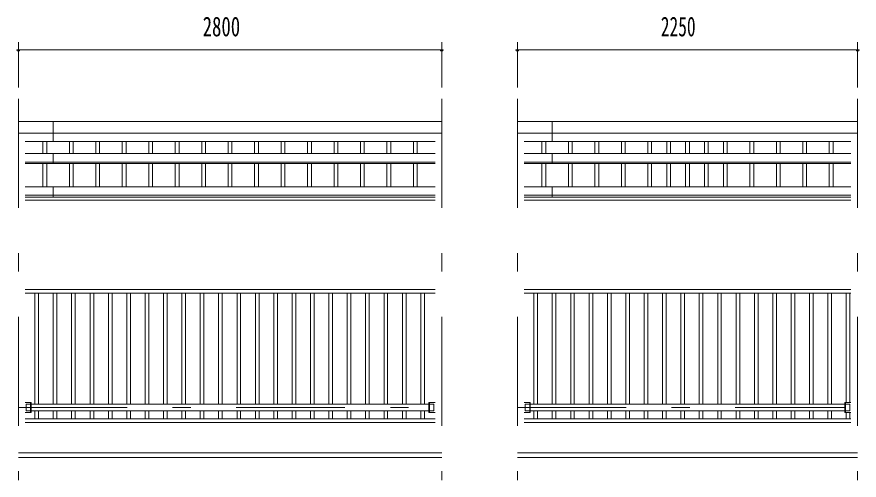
# Model space of a CAD drawing. Units: millimetres, scale not verified. Extents: x -26656 to 26658, y -10500 to 10500.
# Drawn here: x -15178 to -9608, y 1645 to 4707 of the extents above; entities that cross this region are included whole.
import ezdxf
from ezdxf.enums import TextEntityAlignment as Align

# ---------------------------------------------------------------- set-up
doc = ezdxf.new("R2010")
doc.units = ezdxf.units.MM
doc.header["$LTSCALE"] = 60
doc.linetypes.add('USER3', pattern=[24, 12, -5, 2, -5])
for name, color, linetype, lineweight in [('0-2_1-05BOLD', 7, 'Continuous', 18), ('0-3_1-25CENTER', 3, 'USER3', 18), ('0-4_1-45THIN', 4, 'Continuous', 18), ('0-5_1-55DIM', 3, 'Continuous', 18)]:
    doc.layers.add(name, color=color, linetype=linetype, lineweight=lineweight)
doc.styles.add('ＭＳ ゴシック', font='')
doc.styles.get('ＭＳ ゴシック').set_extended_font_data('MS Gothic')

msp = doc.modelspace()

# ---------------------------------------------------------------- linework, layer by layer
at = {"layer": '0-2_1-05BOLD'}
for p, q in [((-12368.48, 4014.67), (-15168.48, 4014.67)), ((-14938.48, 4014.67), (-14938.48, 3882.27)), ((-9618.48, 4014.67), (-11868.48, 4014.67)), ((-11638.48, 4014.67), (-11638.48, 3882.27)), ((-15168.48, 3937.52), (-12368.48, 3937.52)), ((-11868.48, 3937.52), (-9618.48, 3937.52)), ((-12413.03, 3882.27), (-15123.93, 3882.27)), ((-9663.03, 3882.27), (-11823.93, 3882.27)), ((-15123.93, 3802.96), (-12413.03, 3802.96)), ((-14938.48, 3802.96), (-14938.48, 3737.03)), ((-11823.93, 3802.96), (-9663.03, 3802.96)), ((-11638.48, 3802.96), (-11638.48, 3737.03)), ((-15123.93, 3745.26), (-12413.03, 3745.26)), ((-15123.93, 3737.03), (-12413.03, 3737.03)), ((-11823.93, 3745.26), (-9663.03, 3745.26)), ((-11823.93, 3737.03), (-9663.03, 3737.03)), ((-12413.03, 3582.44), (-15123.93, 3582.44)), ((-14938.48, 3582.44), (-14938.48, 3515.47)), ((-9663.03, 3582.44), (-11823.93, 3582.44)), ((-11638.48, 3582.44), (-11638.48, 3515.47)), ((-12413.03, 3527.34), (-15123.93, 3527.34)), ((-12413.03, 3515.47), (-15123.93, 3515.47)), ((-9663.03, 3527.34), (-11823.93, 3527.34)), ((-9663.03, 3515.47), (-11823.93, 3515.47)), ((-12413.03, 3494.67), (-15123.93, 3494.67)), ((-9663.03, 3494.67), (-11823.93, 3494.67)), ((-12413.03, 2904.67), (-15123.93, 2904.67)), ((-9663.03, 2904.67), (-11823.93, 2904.67)), ((-12413.03, 2879.67), (-15123.93, 2879.67)), ((-9663.03, 2879.67), (-11823.93, 2879.67)), ((-15083.93, 2157.67), (-15123.93, 2157.67)), ((-15087.13, 2157.67), (-15087.13, 2091.67)), ((-15083.93, 2157.67), (-15083.93, 2091.67)), ((-15083.93, 2146.02), (-12453.03, 2146.02)), ((-12453.03, 2157.67), (-12413.03, 2157.67)), ((-12449.83, 2157.67), (-12449.83, 2091.67)), ((-12449.83, 2146.02), (-12420.98, 2146.02)), ((-12420.98, 2146.02), (-12420.98, 2103.32)), ((-11783.93, 2157.67), (-11823.93, 2157.67)), ((-11815.99, 2146.02), (-11815.99, 2103.32)), ((-11787.14, 2146.02), (-11815.99, 2146.02)), ((-11787.14, 2157.67), (-11787.14, 2091.67)), ((-11783.93, 2157.67), (-11783.93, 2091.67)), ((-11783.93, 2146.02), (-9703.03, 2146.02)), ((-9703.03, 2157.67), (-9663.03, 2157.67)), ((-9699.83, 2157.67), (-9699.83, 2091.67)), ((-15083.93, 2091.67), (-15123.93, 2091.67)), ((-15087.13, 2103.32), (-15115.98, 2103.32)), ((-15083.93, 2103.32), (-12453.03, 2103.32)), ((-12449.83, 2103.32), (-12420.98, 2103.32)), ((-11783.93, 2091.67), (-11823.93, 2091.67)), ((-11787.14, 2103.32), (-11815.99, 2103.32)), ((-11783.93, 2103.32), (-9703.03, 2103.32)), ((-9699.83, 2103.32), (-9670.98, 2103.32)), ((-12413.03, 2049.67), (-15123.93, 2049.67)), ((-12413.03, 2024.67), (-15123.93, 2024.67)), ((-9663.03, 2049.67), (-11823.93, 2049.67)), ((-9663.03, 2024.67), (-11823.93, 2024.67)), ((-12368.48, 1824.67), (-15168.48, 1824.67)), ((-12368.48, 1794.67), (-15168.48, 1794.67)), ((-9618.48, 1824.67), (-11868.48, 1824.67)), ((-9618.48, 1794.67), (-11868.48, 1794.67))]:
    msp.add_line(p, q, dxfattribs=at)
for points in [[(-15087.13, 2146.02), (-15115.98, 2146.02), (-15115.98, 2103.32)], [(-12453.03, 2157.67), (-12453.03, 2091.67), (-12413.03, 2091.67)], [(-9703.03, 2157.67), (-9703.03, 2091.67), (-9663.03, 2091.67)], [(-9699.83, 2146.02), (-9670.98, 2146.02), (-9670.98, 2103.32)]]:
    msp.add_lwpolyline(points, dxfattribs=at)
at = {"layer": '0-3_1-25CENTER'}
for p, q in [((-15168.48, 4164.67), (-15168.48, 1644.67)), ((-12368.48, 4164.67), (-12368.48, 1644.67)), ((-11868.48, 4164.67), (-11868.48, 1644.67)), ((-9618.48, 4164.67), (-9618.48, 1644.67)), ((-15168.48, 2124.67), (-12368.48, 2124.67)), ((-11868.48, 2124.67), (-9618.48, 2124.67))]:
    msp.add_line(p, q, dxfattribs=at)
at = {"layer": '0-4_1-45THIN'}
for p, q in [((-15005.98, 3882.27), (-15005.98, 3802.96)), ((-14980.98, 3882.27), (-14980.98, 3802.96)), ((-14830.98, 3882.27), (-14830.98, 3802.96)), ((-14805.98, 3882.27), (-14805.98, 3802.96)), ((-14655.98, 3882.27), (-14655.98, 3802.96)), ((-14630.98, 3882.27), (-14630.98, 3802.96)), ((-14480.98, 3882.27), (-14480.98, 3802.96)), ((-14455.98, 3882.27), (-14455.98, 3802.96)), ((-14305.98, 3882.27), (-14305.98, 3802.96)), ((-14280.98, 3882.27), (-14280.98, 3802.96)), ((-14130.98, 3882.27), (-14130.98, 3802.96)), ((-14105.98, 3882.27), (-14105.98, 3802.96)), ((-13955.98, 3882.27), (-13955.98, 3802.96)), ((-13930.98, 3882.27), (-13930.98, 3802.96)), ((-13780.98, 3882.27), (-13780.98, 3802.96)), ((-13755.98, 3882.27), (-13755.98, 3802.96)), ((-13605.98, 3882.27), (-13605.98, 3802.96)), ((-13580.98, 3882.27), (-13580.98, 3802.96)), ((-13430.98, 3882.27), (-13430.98, 3802.96)), ((-13405.98, 3882.27), (-13405.98, 3802.96)), ((-13255.98, 3882.27), (-13255.98, 3802.96)), ((-13230.98, 3882.27), (-13230.98, 3802.96)), ((-13080.98, 3882.27), (-13080.98, 3802.96)), ((-13055.98, 3882.27), (-13055.98, 3802.96)), ((-12905.98, 3882.27), (-12905.98, 3802.96)), ((-12880.98, 3882.27), (-12880.98, 3802.96)), ((-12730.98, 3882.27), (-12730.98, 3802.96)), ((-12705.98, 3882.27), (-12705.98, 3802.96)), ((-12555.98, 3882.27), (-12555.98, 3802.96)), ((-12530.98, 3882.27), (-12530.98, 3802.96)), ((-11705.98, 3882.27), (-11705.98, 3802.96)), ((-11680.98, 3882.27), (-11680.98, 3802.96)), ((-11530.98, 3882.27), (-11530.98, 3802.96)), ((-11505.98, 3882.27), (-11505.98, 3802.96)), ((-11355.98, 3882.27), (-11355.98, 3802.96)), ((-11330.98, 3882.27), (-11330.98, 3802.96)), ((-11180.98, 3882.27), (-11180.98, 3802.96)), ((-11155.98, 3882.27), (-11155.98, 3802.96)), ((-11005.98, 3882.27), (-11005.98, 3802.96)), ((-10980.98, 3882.27), (-10980.98, 3802.96)), ((-10880.98, 3882.27), (-10880.98, 3802.96)), ((-10855.98, 3882.27), (-10855.98, 3802.96)), ((-10755.98, 3882.27), (-10755.98, 3802.96)), ((-10730.98, 3882.27), (-10730.98, 3802.96)), ((-10630.98, 3882.27), (-10630.98, 3802.96)), ((-10605.98, 3882.27), (-10605.98, 3802.96)), ((-10505.98, 3882.27), (-10505.98, 3802.96)), ((-10480.98, 3882.27), (-10480.98, 3802.96)), ((-10330.98, 3882.27), (-10330.98, 3802.96)), ((-10305.98, 3882.27), (-10305.98, 3802.96)), ((-10155.98, 3882.27), (-10155.98, 3802.96)), ((-10130.98, 3882.27), (-10130.98, 3802.96)), ((-9980.98, 3882.27), (-9980.98, 3802.96)), ((-9955.98, 3882.27), (-9955.98, 3802.96)), ((-9805.98, 3882.27), (-9805.98, 3802.96)), ((-9780.98, 3882.27), (-9780.98, 3802.96)), ((-15005.98, 3737.03), (-15005.98, 3582.44)), ((-14980.98, 3737.03), (-14980.98, 3582.44)), ((-14830.98, 3737.03), (-14830.98, 3582.44)), ((-14805.98, 3737.03), (-14805.98, 3582.44)), ((-14655.98, 3737.03), (-14655.98, 3582.44)), ((-14630.98, 3737.03), (-14630.98, 3582.44)), ((-14480.98, 3737.03), (-14480.98, 3582.44)), ((-14455.98, 3737.03), (-14455.98, 3582.44)), ((-14305.98, 3737.03), (-14305.98, 3582.44)), ((-14280.98, 3737.03), (-14280.98, 3582.44)), ((-14130.98, 3737.03), (-14130.98, 3582.44)), ((-14105.98, 3737.03), (-14105.98, 3582.44)), ((-13955.98, 3737.03), (-13955.98, 3582.44)), ((-13930.98, 3737.03), (-13930.98, 3582.44)), ((-13780.98, 3737.03), (-13780.98, 3582.44)), ((-13755.98, 3737.03), (-13755.98, 3582.44)), ((-13605.98, 3737.03), (-13605.98, 3582.44)), ((-13580.98, 3737.03), (-13580.98, 3582.44)), ((-13430.98, 3737.03), (-13430.98, 3582.44)), ((-13405.98, 3737.03), (-13405.98, 3582.44)), ((-13255.98, 3737.03), (-13255.98, 3582.44)), ((-13230.98, 3737.03), (-13230.98, 3582.44)), ((-13080.98, 3737.03), (-13080.98, 3582.44)), ((-13055.98, 3737.03), (-13055.98, 3582.44)), ((-12905.98, 3737.03), (-12905.98, 3582.44)), ((-12880.98, 3737.03), (-12880.98, 3582.44)), ((-12730.98, 3737.03), (-12730.98, 3582.44)), ((-12705.98, 3737.03), (-12705.98, 3582.44)), ((-12555.98, 3737.03), (-12555.98, 3582.44)), ((-12530.98, 3737.03), (-12530.98, 3582.44)), ((-11705.98, 3737.03), (-11705.98, 3582.44)), ((-11680.98, 3737.03), (-11680.98, 3582.44)), ((-11530.98, 3737.03), (-11530.98, 3582.44)), ((-11505.98, 3737.03), (-11505.98, 3582.44)), ((-11355.98, 3737.03), (-11355.98, 3582.44)), ((-11330.98, 3737.03), (-11330.98, 3582.44)), ((-11180.98, 3737.03), (-11180.98, 3582.44)), ((-11155.98, 3737.03), (-11155.98, 3582.44)), ((-11005.98, 3737.03), (-11005.98, 3582.44)), ((-10980.98, 3737.03), (-10980.98, 3582.44)), ((-10880.98, 3737.03), (-10880.98, 3582.44)), ((-10855.98, 3737.03), (-10855.98, 3582.44)), ((-10755.98, 3737.03), (-10755.98, 3582.44)), ((-10730.98, 3737.03), (-10730.98, 3582.44)), ((-10630.98, 3737.03), (-10630.98, 3582.44)), ((-10605.98, 3737.03), (-10605.98, 3582.44)), ((-10505.98, 3737.03), (-10505.98, 3582.44)), ((-10480.98, 3737.03), (-10480.98, 3582.44)), ((-10330.98, 3737.03), (-10330.98, 3582.44)), ((-10305.98, 3737.03), (-10305.98, 3582.44)), ((-10155.98, 3737.03), (-10155.98, 3582.44)), ((-10130.98, 3737.03), (-10130.98, 3582.44)), ((-9980.98, 3737.03), (-9980.98, 3582.44)), ((-9955.98, 3737.03), (-9955.98, 3582.44)), ((-9805.98, 3737.03), (-9805.98, 3582.44)), ((-9780.98, 3737.03), (-9780.98, 3582.44)), ((-15058.98, 2879.67), (-15058.98, 2146.02)), ((-15034.98, 2879.67), (-15034.98, 2146.02)), ((-14937.48, 2879.67), (-14937.48, 2146.02)), ((-14913.48, 2879.67), (-14913.48, 2146.02)), ((-14815.98, 2879.67), (-14815.98, 2146.02)), ((-14791.98, 2879.67), (-14791.98, 2146.02)), ((-14694.48, 2879.67), (-14694.48, 2146.02)), ((-14670.48, 2879.67), (-14670.48, 2146.02)), ((-14572.98, 2879.67), (-14572.98, 2146.02)), ((-14548.98, 2879.67), (-14548.98, 2146.02)), ((-14451.48, 2879.67), (-14451.48, 2146.02)), ((-14427.48, 2879.67), (-14427.48, 2146.02)), ((-14329.98, 2879.67), (-14329.98, 2146.02)), ((-14305.98, 2879.67), (-14305.98, 2146.02)), ((-14208.48, 2879.67), (-14208.48, 2146.02)), ((-14184.48, 2879.67), (-14184.48, 2146.02)), ((-14086.98, 2879.67), (-14086.98, 2146.02)), ((-14062.98, 2879.67), (-14062.98, 2146.02)), ((-13965.48, 2879.67), (-13965.48, 2146.02)), ((-13941.48, 2879.67), (-13941.48, 2146.02)), ((-13843.98, 2879.67), (-13843.98, 2146.02)), ((-13819.98, 2879.67), (-13819.98, 2146.02)), ((-13722.48, 2879.67), (-13722.48, 2146.02)), ((-13698.48, 2879.67), (-13698.48, 2146.02)), ((-13600.98, 2879.67), (-13600.98, 2146.02)), ((-13576.98, 2879.67), (-13576.98, 2146.02)), ((-13479.48, 2879.67), (-13479.48, 2146.02)), ((-13455.48, 2879.67), (-13455.48, 2146.02)), ((-13357.98, 2879.67), (-13357.98, 2146.02)), ((-13333.98, 2879.67), (-13333.98, 2146.02)), ((-13236.48, 2879.67), (-13236.48, 2146.02)), ((-13212.48, 2879.67), (-13212.48, 2146.02)), ((-13114.98, 2879.67), (-13114.98, 2146.02)), ((-13090.98, 2879.67), (-13090.98, 2146.02)), ((-12993.48, 2879.67), (-12993.48, 2146.02)), ((-12969.48, 2879.67), (-12969.48, 2146.02)), ((-12871.98, 2879.67), (-12871.98, 2146.02)), ((-12847.98, 2879.67), (-12847.98, 2146.02)), ((-12750.48, 2879.67), (-12750.48, 2146.02)), ((-12726.48, 2879.67), (-12726.48, 2146.02)), ((-12628.98, 2879.67), (-12628.98, 2146.02)), ((-12604.98, 2879.67), (-12604.98, 2146.02)), ((-12507.48, 2879.67), (-12507.48, 2146.02)), ((-12483.48, 2879.67), (-12483.48, 2146.02)), ((-11758.99, 2879.67), (-11758.99, 2146.02)), ((-11734.98, 2879.67), (-11734.98, 2146.02)), ((-11637.48, 2879.67), (-11637.48, 2146.02)), ((-11613.48, 2879.67), (-11613.48, 2146.02)), ((-11515.98, 2879.67), (-11515.98, 2146.02)), ((-11491.99, 2879.67), (-11491.99, 2146.02)), ((-11394.48, 2879.67), (-11394.48, 2146.02)), ((-11370.48, 2879.67), (-11370.48, 2146.02)), ((-11272.98, 2879.67), (-11272.98, 2146.02)), ((-11248.98, 2879.67), (-11248.98, 2146.02)), ((-11151.48, 2879.67), (-11151.48, 2146.02)), ((-11127.48, 2879.67), (-11127.48, 2146.02)), ((-11029.98, 2879.67), (-11029.98, 2146.02)), ((-11005.99, 2879.67), (-11005.99, 2146.02)), ((-10908.48, 2879.67), (-10908.48, 2146.02)), ((-10884.48, 2879.67), (-10884.48, 2146.02)), ((-10786.99, 2879.67), (-10786.99, 2146.02)), ((-10762.98, 2879.67), (-10762.98, 2146.02)), ((-10665.48, 2879.67), (-10665.48, 2146.02)), ((-10641.48, 2879.67), (-10641.48, 2146.02)), ((-10543.98, 2879.67), (-10543.98, 2146.02)), ((-10519.99, 2879.67), (-10519.99, 2146.02)), ((-10422.48, 2879.67), (-10422.48, 2146.02)), ((-10398.48, 2879.67), (-10398.48, 2146.02)), ((-10300.98, 2879.67), (-10300.98, 2146.02)), ((-10276.98, 2879.67), (-10276.98, 2146.02)), ((-10179.48, 2879.67), (-10179.48, 2146.02)), ((-10155.48, 2879.67), (-10155.48, 2146.02)), ((-10057.98, 2879.67), (-10057.98, 2146.02)), ((-10033.98, 2879.67), (-10033.98, 2146.02)), ((-9936.48, 2879.67), (-9936.48, 2146.02)), ((-9912.48, 2879.67), (-9912.48, 2146.02)), ((-9814.98, 2879.67), (-9814.98, 2146.02)), ((-9790.98, 2879.67), (-9790.98, 2146.02)), ((-9693.48, 2879.67), (-9693.48, 2157.67)), ((-9669.48, 2879.67), (-9669.48, 2157.67)), ((-15058.98, 2103.32), (-15058.98, 2049.67)), ((-15034.98, 2103.32), (-15034.98, 2049.67)), ((-14937.48, 2103.32), (-14937.48, 2049.67)), ((-14913.48, 2103.32), (-14913.48, 2049.67)), ((-14815.98, 2103.32), (-14815.98, 2049.67)), ((-14791.98, 2103.32), (-14791.98, 2049.67)), ((-14694.48, 2103.32), (-14694.48, 2049.67)), ((-14670.48, 2103.32), (-14670.48, 2049.67)), ((-14572.98, 2103.32), (-14572.98, 2049.67)), ((-14548.98, 2103.32), (-14548.98, 2049.67)), ((-14451.48, 2103.32), (-14451.48, 2049.67)), ((-14427.48, 2103.32), (-14427.48, 2049.67)), ((-14329.98, 2103.32), (-14329.98, 2049.67)), ((-14305.98, 2103.32), (-14305.98, 2049.67)), ((-14208.48, 2103.32), (-14208.48, 2049.67)), ((-14184.48, 2103.32), (-14184.48, 2049.67)), ((-14086.98, 2103.32), (-14086.98, 2049.67)), ((-14062.98, 2103.32), (-14062.98, 2049.67)), ((-13965.48, 2103.32), (-13965.48, 2049.67)), ((-13941.48, 2103.32), (-13941.48, 2049.67)), ((-13843.98, 2103.32), (-13843.98, 2049.67)), ((-13819.98, 2103.32), (-13819.98, 2049.67)), ((-13722.48, 2103.32), (-13722.48, 2049.67)), ((-13698.48, 2103.32), (-13698.48, 2049.67)), ((-13600.98, 2103.32), (-13600.98, 2049.67)), ((-13576.98, 2103.32), (-13576.98, 2049.67)), ((-13479.48, 2103.32), (-13479.48, 2049.67)), ((-13455.48, 2103.32), (-13455.48, 2049.67)), ((-13357.98, 2103.32), (-13357.98, 2049.67)), ((-13333.98, 2103.32), (-13333.98, 2049.67)), ((-13236.48, 2103.32), (-13236.48, 2049.67)), ((-13212.48, 2103.32), (-13212.48, 2049.67)), ((-13114.98, 2103.32), (-13114.98, 2049.67)), ((-13090.98, 2103.32), (-13090.98, 2049.67)), ((-12993.48, 2103.32), (-12993.48, 2049.67)), ((-12969.48, 2103.32), (-12969.48, 2049.67)), ((-12871.98, 2103.32), (-12871.98, 2049.67)), ((-12847.98, 2103.32), (-12847.98, 2049.67)), ((-12750.48, 2103.32), (-12750.48, 2049.67)), ((-12726.48, 2103.32), (-12726.48, 2049.67)), ((-12628.98, 2103.32), (-12628.98, 2049.67)), ((-12604.98, 2103.32), (-12604.98, 2049.67)), ((-12507.48, 2103.32), (-12507.48, 2049.67)), ((-12483.48, 2103.32), (-12483.48, 2049.67)), ((-11758.99, 2103.32), (-11758.99, 2049.67)), ((-11734.98, 2103.32), (-11734.98, 2049.67)), ((-11637.48, 2103.32), (-11637.48, 2049.67)), ((-11613.48, 2103.32), (-11613.48, 2049.67)), ((-11515.98, 2103.32), (-11515.98, 2049.67)), ((-11491.99, 2103.32), (-11491.99, 2049.67)), ((-11394.48, 2103.32), (-11394.48, 2049.67)), ((-11370.48, 2103.32), (-11370.48, 2049.67)), ((-11272.98, 2103.32), (-11272.98, 2049.67)), ((-11248.98, 2103.32), (-11248.98, 2049.67)), ((-11151.48, 2103.32), (-11151.48, 2049.67)), ((-11127.48, 2103.32), (-11127.48, 2049.67)), ((-11029.98, 2103.32), (-11029.98, 2049.67)), ((-11005.99, 2103.32), (-11005.99, 2049.67)), ((-10908.48, 2103.32), (-10908.48, 2049.67)), ((-10884.48, 2103.32), (-10884.48, 2049.67)), ((-10786.99, 2103.32), (-10786.99, 2049.67)), ((-10762.98, 2103.32), (-10762.98, 2049.67)), ((-10665.48, 2103.32), (-10665.48, 2049.67)), ((-10641.48, 2103.32), (-10641.48, 2049.67)), ((-10543.98, 2103.32), (-10543.98, 2049.67)), ((-10519.99, 2103.32), (-10519.99, 2049.67)), ((-10422.48, 2103.32), (-10422.48, 2049.67)), ((-10398.48, 2103.32), (-10398.48, 2049.67)), ((-10300.98, 2103.32), (-10300.98, 2049.67)), ((-10276.98, 2103.32), (-10276.98, 2049.67)), ((-10179.48, 2103.32), (-10179.48, 2049.67)), ((-10155.48, 2103.32), (-10155.48, 2049.67)), ((-10057.98, 2103.32), (-10057.98, 2049.67)), ((-10033.98, 2103.32), (-10033.98, 2049.67)), ((-9936.48, 2103.32), (-9936.48, 2049.67)), ((-9912.48, 2103.32), (-9912.48, 2049.67)), ((-9814.98, 2103.32), (-9814.98, 2049.67)), ((-9790.98, 2103.32), (-9790.98, 2049.67)), ((-9693.48, 2091.67), (-9693.48, 2049.67)), ((-9669.48, 2091.67), (-9669.48, 2049.67))]:
    msp.add_line(p, q, dxfattribs=at)
at = {"layer": '0-5_1-55DIM'}
for p, q in [((-15168.48, 4239.67), (-15168.48, 4538.67)), ((-12368.48, 4239.67), (-12368.48, 4538.67)), ((-11868.48, 4239.67), (-11868.48, 4538.67)), ((-9618.48, 4239.67), (-9618.48, 4538.67)), ((-15158.48, 4488.67), (-15178.48, 4488.67)), ((-15168.48, 4488.67), (-12368.48, 4488.67)), ((-12358.48, 4488.67), (-12378.48, 4488.67)), ((-11858.48, 4488.67), (-11878.48, 4488.67)), ((-11868.48, 4488.67), (-9618.48, 4488.67)), ((-9608.48, 4488.67), (-9628.48, 4488.67))]:
    msp.add_line(p, q, dxfattribs=at)
for centre in [(-15168.48, 4488.67), (-12368.48, 4488.67), (-11868.48, 4488.67), (-9618.48, 4488.67)]:
    msp.add_arc(centre, 10, 180, 0, dxfattribs=at)

# ---------------------------------------------------------------- texts
at = {"layer": '0-5_1-55DIM', "color": 7, "style": 'ＭＳ ゴシック'}
for s, width, p in [('2800', 0.7, (-13949.75, 4538.67)), ('2250', 0.65, (-10920.17, 4538.67))]:
    msp.add_text(s, height=130.2, dxfattribs=dict(at, width=width)).set_placement(p, align=Align.BOTTOM_LEFT)

doc.saveas('drawing.dxf')
